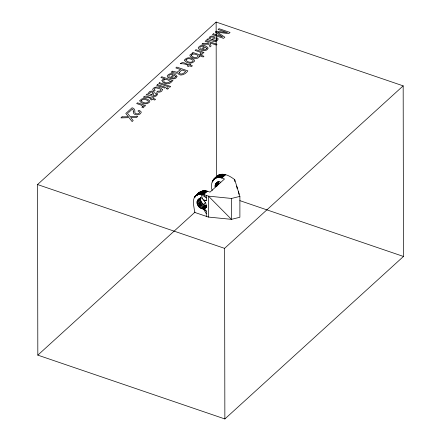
<?xml version="1.0" encoding="UTF-8"?>
<svg xmlns="http://www.w3.org/2000/svg" width="441" height="441" viewBox="0 0 441 441"><rect width="100%" height="100%" fill="white"/><g stroke="black" fill="none" stroke-linecap="round" stroke-linejoin="round"><path stroke-width="0.66" d="M206.289 216.349L206.3 211.057L204.244 208.764C199.112 210.048 193.968 201.917 199.2 198.775M199.806 198.263L198.301 199.597L201.614 197.849L204.227 200.87L206.327 200.594L206.338 195.424C203.295 194.178 199.569 193.34 196.554 195.137C190.964 199.023 194.47 206.994 194.591 212.364L208.389 217.066L231.437 219.342L239.893 217.259L239.887 196.388L234.711 179.641C230.428 176.389 223.89 172.315 218.367 175.264C212.838 178.324 209.861 184.321 212.182 190.462M208.389 217.066L208.433 196.14L206.338 195.424M231.547 198.45L231.437 219.342L208.433 196.14L231.547 198.45L239.887 196.388M238.366 192.893L238.476 191.708M237.104 188.687L237.219 187.491M200.716 208.246L204.315 204.971L201.631 208.648L205.23 205.368L202.546 208.869L206.145 205.594C202.91 204.982 200.12 201.691 200.616 198.334L197.017 201.614L200.887 197.568L197.722 200.208L199.994 198.268M215.059 185.209L218.846 181.99L218.846 183.776L215.059 186.99L215.324 184.443L217.286 182.387M197.7 194.85C199.608 190.01 206.013 190.054 209.977 192.144L224.513 178.98C220.996 177.221 215.825 176.56 213.141 180.066L217.027 176.389M216.525 186.697L217.242 185.562M216.272 177.48L216.774 176.753L212.893 180.43L218.775 175.077L214.734 178.572M199.839 207.683L203.433 204.409L199.029 206.989L202.623 203.703L198.312 206.173L201.322 202.006L197.292 204.343L200.892 201.063M196.906 195.357L197.855 194.42L196.945 195.247M214.332 179.322L212.391 181.157L213.753 179.922M198.852 192.954L194.707 196.989L200.605 191.642L195.209 196.256L199.861 192.105L195.881 195.705L199.519 192.386M196.405 195.517L198.351 193.682M195.181 196.802L194.205 197.722L195.12 196.895M212.639 180.788L216.525 177.117M199.823 198.676L200.721 197.855M196.934 202.48L200.528 199.194M197.022 203.406L200.622 200.12M197.733 205.285L201.322 202.006M206.294 213.676L203.433 208.913L206.575 206.041M206.487 206.713L204.244 208.764L206.752 206.796M37.529 184.542L216.134 22.05L403.173 85.863L403.471 256.458L224.866 418.95L37.827 355.137L37.529 184.542L224.568 248.355L403.173 85.863M212.082 182.039L212.992 181.207M219.745 177.58L223.383 174.272L219.238 177.558L222.881 174.245L218.73 177.525L222.369 174.217L218.234 177.502L221.867 174.195L217.76 177.585M223.885 174.289L220.246 177.602L224.414 174.427M199.012 199.089L199.911 198.274M197.287 200.848L199.988 198.389M198.312 206.173L201.906 202.893M37.827 355.137L195.06 212.088M203.202 204.685L205.743 202.369M217.363 176.108L213.72 179.41L217.694 175.827M215.55 178.197L219.188 174.89L215.142 178.385M219.596 174.702L215.952 178.01L220.004 174.515L216.366 177.822L220.935 174.355M221.829 178.065L225.461 174.779L221.294 177.866L224.943 174.559L220.77 177.734M217.942 181.885L215.759 183.798L218.152 181.962M196.962 194.95L201.427 191.273M197.777 194.575L202.292 191.003M220.577 182.464L219.657 181.449L217.055 182.684L217.997 181.879M217.865 182.26L218.808 181.46M215.324 184.443L218.163 182.034M214.971 186.074L218.758 182.861M204.955 208.439C207.529 206.509 205.914 202.838 204.227 200.87M204.244 208.764L206.631 206.757M217.297 177.668L221.404 174.278M198.654 194.31L202.766 190.92M199.117 194.233L203.229 190.843L199.586 194.15L203.692 190.76L200.049 194.062L204.194 190.788L200.55 194.095L204.701 190.81L201.063 194.117L202.529 198.869M217.055 182.684L218.075 181.879M206.234 190.992L202.072 194.167L205.71 190.859L201.565 194.145L205.203 190.832L201.063 194.117L206.333 197.976L203.643 194.509L207.287 191.223L203.119 194.437L206.757 191.118L202.595 194.299M202.546 208.869L206.526 205.991M203.417 199.905L206.327 200.594M239.893 200.649L403.471 256.458M203.433 208.913L206.3 211.057M234.711 179.641L234.866 181.686M236.784 186.047L236.789 187.298M238.895 193.097L238.901 194.338M224.568 248.355L224.866 418.95M216.134 22.05L216.404 177.514M133.281 111.76C132.967 115.878 140.15 115.757 141.258 112.444L140.828 111.364L138.854 110.289L138.005 111.06L139.378 111.771L139.709 112.461C139.009 114.39 135.293 114.434 134.77 112.383C135.271 110.283 134.34 108.205 132.057 107.769L127.51 111.904L128.794 112.339L132.405 109.054L133.276 110.079L133.281 111.76M162.42 89.694C162.139 92.147 158.804 92.566 156.869 91.888L157.68 91.155L159.973 91.083L160.959 89.942L159.719 88.74L156.307 87.897A1.951 1.086 -0.1 0 0 154.857 88.25L154.185 89.44L155.182 90.3L154.372 91.039L153.225 90.344A3.247 1.814 -0.1 0 1 152.691 89.225C154.356 85.67 160.722 86.656 162.42 89.694M139.863 100.697L139.852 101.204C141.765 104.142 147.079 104.886 149.521 102.163A3.903 2.177 -0.1 0 0 149.587 100.691C147.288 98.172 141.77 97.285 139.863 100.697M184.592 60.004L184.581 60.511C186.493 63.443 191.807 64.193 194.249 61.47A3.903 2.177 -0.1 0 0 194.316 59.998C192.017 57.479 186.499 56.591 184.592 60.004M177.001 76.343C176.411 79.512 171.808 79.226 169.509 78.195L173.142 74.893C171.797 73.702 166.996 75.075 169.333 77.021L168.512 77.765L167.734 77.236L167.172 76.001C168.859 72.401 175.292 73.151 177.001 76.343M208.047 48.097C207.452 51.266 202.854 50.98 200.556 49.949L204.189 46.647C202.843 45.456 198.042 46.829 200.374 48.78L199.558 49.524L198.781 48.99L198.218 47.755C199.905 44.155 206.333 44.91 208.047 48.097M142.592 106.248L141.87 107.317L143.303 107.808L143.926 107.102L143.386 105.812L144.775 106.287L145.569 105.564L137.504 102.814L136.671 103.574L141.307 105.156L142.592 106.248M201.002 53.107L200.28 54.177L201.713 54.662L202.336 53.962L201.796 52.666L203.191 53.146L203.979 52.424L195.914 49.673L195.082 50.428L199.718 52.01L201.002 53.107M175.584 76.53C175.253 78.283 172.778 78.222 171.444 77.787L174.195 75.284L175.584 76.53M206.631 48.284C206.3 50.037 203.825 49.976 202.491 49.541L205.241 47.038L206.631 48.284M156.323 94.192L155.877 94.997L154.697 95.68L152.928 95.383L154.344 92.318C152.999 90.085 147.641 90.978 148.645 94.016L147.129 93.994L146.197 94.859C149.714 94.512 155.568 99.374 157.746 93.999L156.263 92.753L155.491 93.459L156.323 94.192M216.834 39.139L216.393 39.944L215.214 40.622L213.444 40.329L214.855 37.259C213.516 35.026 208.158 35.925 209.161 38.962L207.645 38.94L206.713 39.8C210.23 39.458 216.084 44.315 218.262 38.946L216.779 37.694L216.002 38.406L216.834 39.139M170.248 81.425L170.182 81.817C161.428 86.155 161.704 74.794 170.248 81.425M161.93 80.477C162.503 83.933 169.052 84.975 171.29 82.269L171.102 80.946L172.172 81.315L172.982 80.576L161.742 76.74L160.91 77.5L165.028 78.9L163.032 79.374L161.93 80.477M179.244 72.467L179.118 72.98C180.904 75.394 184.415 73.223 185.628 71.26L181.846 69.97L179.244 72.467M151.847 94.567L151.721 95.013L149.538 93.779C149.383 92.163 151.671 91.513 152.768 92.45L152.84 93.189L151.847 94.567M212.364 39.508L212.237 39.955L210.054 38.725C209.899 37.11 212.182 36.454 213.284 37.391L213.356 38.13L212.364 39.508M141.379 100.46L141.324 101.149C142.989 102.764 146.434 103.9 148.231 101.882A2.161 1.207 -0.1 0 0 148.093 100.895C146.335 99.528 143.077 98.47 141.379 100.46M186.108 59.767L186.052 60.456C187.717 62.071 191.162 63.206 192.96 61.189A2.161 1.207 -0.1 0 0 192.822 60.202C191.063 58.835 187.805 57.777 186.108 59.767M191.366 55.059L191.256 55.362C192.259 57.462 196.631 58.504 198.086 56.316L198.037 55.72C196.454 54.133 193.097 53.251 191.366 55.059M199.36 56.509C197.436 61.668 183.803 55.175 193.114 53.51L192.083 53.157L192.849 52.462L203.946 56.25L203.141 56.983L199.128 55.616L199.36 56.509M143.821 96.943L143.623 97.246C146.048 97.191 148.727 97.301 151.373 98.9L150.579 99.622L151.687 99.997L152.476 99.28L154.73 100.046L155.568 99.28L153.319 98.514L153.992 97.902L152.884 97.527L152.211 98.134C149.675 97.996 146.169 94.517 143.821 96.943M180.656 63.432L180.457 63.736C182.877 63.68 185.562 63.791 188.202 65.389L187.414 66.111L188.522 66.486L189.31 65.77L191.565 66.536L192.403 65.77L190.154 65.003L190.821 64.392L189.718 64.017L189.046 64.623C186.504 64.485 183.004 61.007 180.656 63.432M122.069 116.854L120.928 117.89L128.993 117.653L132.102 121.567L133.199 120.569L130.685 117.56L136.649 117.427L137.801 116.38L130.134 116.611L126.892 112.466L125.784 113.475L128.452 116.738L122.069 116.854M157.52 84.6L156.676 85.372L164.702 88.106L165.551 87.34L157.52 84.6M159.603 82.71L158.771 83.465L169.835 87.241L170.667 86.48L159.603 82.71M172.26 71.194L171.13 72.219L175.772 73.228L177.784 72.969C179.63 77.39 186.201 73.879 187.833 70.863L176.769 67.087L175.849 67.925L180.595 69.546L177.039 72.241L172.26 71.194M202.91 43.306L201.851 44.271L208.896 44.172L210.021 46.928L211.085 45.958L209.795 42.849L216.217 45.037L217.016 44.309L205.953 40.539L205.153 41.267L208.18 42.297L208.521 43.29L202.91 43.306M213.367 33.797L212.49 34.591L223.554 38.367L224.855 37.182L217.441 32.226L228.741 33.643L230.059 32.441L219.001 28.671L218.119 29.47L227.473 32.628L216.195 31.223L215.285 32.05L222.677 36.994L213.367 33.797M167.051 87.853L166.202 88.619L167.74 89.143L168.583 88.376L167.051 87.853M218.367 175.264L213.389 179.702L218.367 175.264"/></g></svg>
